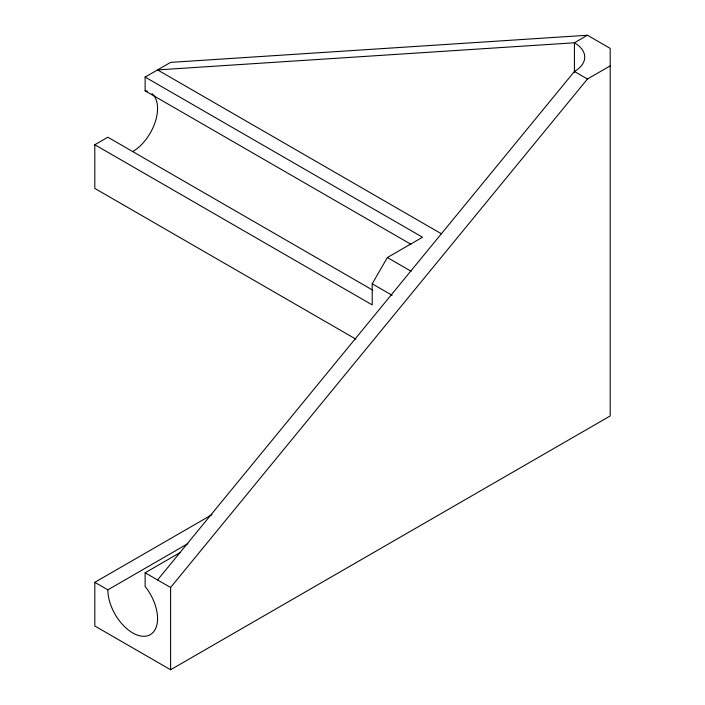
<?xml version="1.0" encoding="UTF-8"?>
<svg xmlns="http://www.w3.org/2000/svg" width="705" height="705" viewBox="0 0 705 705"><rect width="100%" height="100%" fill="white"/><g stroke="black" fill="none" stroke-linecap="round" stroke-linejoin="round"><path stroke-width="1.06" d="M355.849 339.123L94.805 188.411L94.805 144.737L372.205 304.895L372.205 283.798L387.362 257.545L422.533 237.241L145.133 77.083L145.133 90.822L411.094 244.371M157.559 579.959L574.416 71.478A35.153 20.295 0 0 0 574.416 42.776L587.459 35.25L610.195 48.381L610.195 415.95L170.601 669.75L94.805 625.996L94.805 582.321L212.055 514.624M170.601 669.75L170.601 587.485L587.459 79.004L610.195 65.882M145.133 77.083L170.601 62.384L587.459 35.25M94.805 144.737L107.839 137.211L372.848 290.213M94.805 582.321L107.839 589.847L187.918 543.617M107.839 589.847A35.153 20.295 60 0 0 145.133 636.236A35.153 20.295 60 0 0 145.133 586.516L145.133 572.777L180.401 552.42M574.416 71.478L587.459 79.004M441.304 233.725L157.559 69.91L574.416 42.776L574.416 72.315M387.362 257.545L411.094 271.249M372.205 283.798L392.139 295.307M145.133 572.777L170.601 587.485M152.016 93.642A35.153 20.295 -60 0 1 155.144 122.256A35.153 20.295 -60 0 1 132.699 151.566M145.133 90.822A35.153 20.295 -60 0 1 147.31 91.201"/></g></svg>
